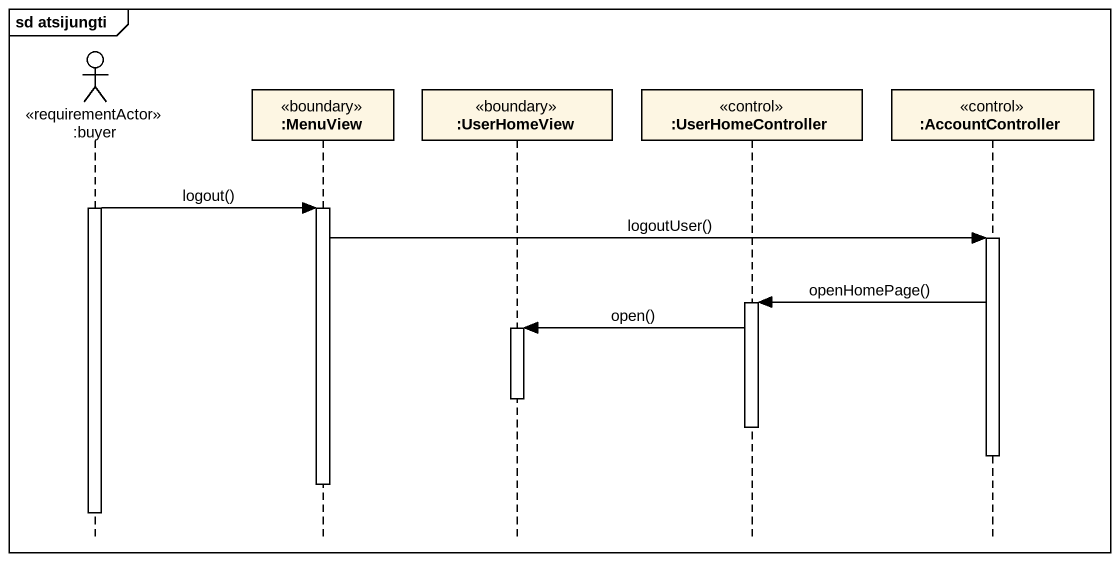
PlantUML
@startuml
mainframe sd atsijungti
hide footbox
actor ":buyer" as buyer <<requirementActor>>
participant ":MenuView" as MenuView <<boundary>>
participant ":UserHomeView" as UserHomeView <<boundary>>
participant ":UserHomeController" as UserHomeController <<control>>
participant ":AccountController" as AccountController <<control>>

activate buyer
buyer -> MenuView : logout()
activate MenuView
MenuView -> AccountController : logoutUser()
activate AccountController
AccountController -> UserHomeController : openHomePage()
activate UserHomeController
UserHomeController -> UserHomeView : open()
activate UserHomeView
deactivate UserHomeView
deactivate UserHomeController
deactivate AccountController
deactivate MenuView
deactivate buyer
@enduml
